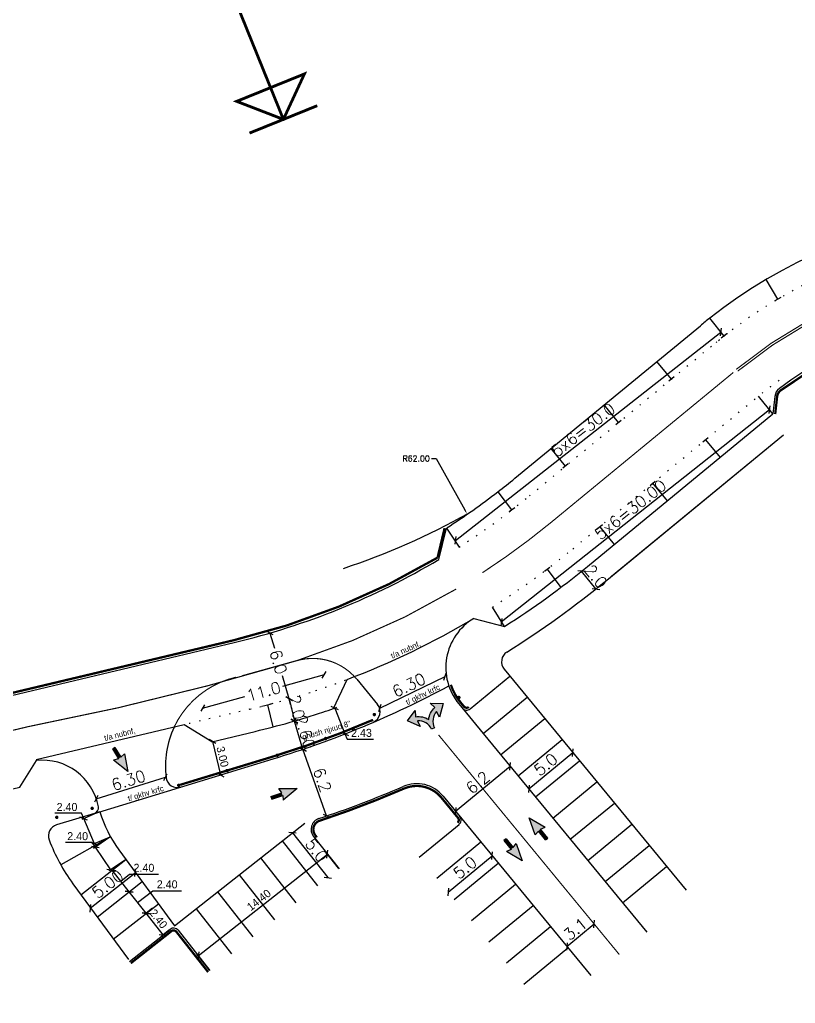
# Model space of a CAD drawing. Extents: x 183304 to 184528, y 666784 to 667526.
# Drawn here: x 184226.5 to 184294.5, y 667116.2 to 667202.4 of the extents above; entities that cross this region are included whole.
import ezdxf
from ezdxf.enums import TextEntityAlignment as Align

# ---------------------------------------------------------------- set-up
doc = ezdxf.new("R2010")
doc.units = 0
for name, pattern in [('1-1', [2, 1, -1]), ('DOT2', [3.175, 0, -3.175]), ('גרעין$0${ Origin Line }', [0])]:
    doc.linetypes.add(name, pattern=pattern)
for name, color, linetype in [('D-15', 20, '1-1'), ('d-amud', 7, 'Continuous'), ('D-D13', 7, 'Continuous'), ('D-Dim', 7, 'Continuous'), ('d-gova', 152, 'Continuous'), ('d-han', 115, 'Continuous'), ('D-Kav-Parking', 9, 'DOT2'), ('D-MAAVAR', 7, 'Continuous'), ('D-Nativ', 7, '1-1'), ('D-Road', 7, 'Continuous'), ('D-TEXT1', 7, 'Continuous'), ('Layer1', 10, 'Continuous')]:
    doc.layers.add(name, color=color, linetype=linetype)
doc.styles.add('mir', font='miryl')
doc.styles.add('MIRYL', font='miryl.shx')
doc.styles.add('oron', font='oron.shx')
doc.styles.add('r', font='romand')
doc.styles.add('ROMAND', font='romand')
doc.dimstyles.new('DDIM', dxfattribs={"dimscale": 1.35, "dimtxt": 0.75, "dimasz": 0.35, "dimexe": 0, "dimexo": 0.5, "dimgap": 0.15, "dimtad": 1, "dimdec": 1, "dimzin": 0, "dimdsep": 46, "dimtxsty": 'ROMAND', "dimblk1": 'OBLIQUE', "dimblk2": 'OBLIQUE', "dimsah": 1, "dimcen": 0.5, "dimse1": 1, "dimse2": 1, "dimadec": 0, "dimazin": 0, "dimtfac": 0.75, "dimtdec": 1, "dimtmove": 2, "dimatfit": 3, "dimldrblk": 'OBLIQUE', "dimfxl": 1, "dimtolj": 1, "dimtzin": 0, "dimarcsym": 0})
doc.dimstyles.new('dim1', dxfattribs={"dimtxt": 0.7, "dimasz": 0.5, "dimexe": 0.18, "dimexo": 0.0625, "dimgap": 0.2, "dimtad": 1, "dimtoh": 1, "dimzin": 0, "dimdsep": 46, "dimtxsty": 'oron', "dimblk": 'OBLIQUE', "dimcen": 0.09, "dimadec": 0, "dimazin": 0, "dimtfac": 1, "dimtofl": 0, "dimtmove": 0, "dimatfit": 3, "dimfxl": 1, "dimtolj": 1, "dimtzin": 0, "dimarcsym": 0})
doc.dimstyles.new('RAD', dxfattribs={"dimtxt": 0.5, "dimasz": 0.4, "dimexe": 0.1, "dimexo": 0, "dimgap": 0.1, "dimtad": 1, "dimtih": 1, "dimtoh": 1, "dimzin": 0, "dimdsep": 46, "dimtxsty": 'r', "dimcen": 0.1, "dimdle": 0.3, "dimadec": 0, "dimazin": 0, "dimtfac": 0.466667, "dimtofl": 0, "dimtmove": 1, "dimatfit": 3, "dimfxl": 1, "dimtolj": 1, "dimtzin": 0, "dimarcsym": 0})

# ---------------------------------------------------------------- blocks, each defined once
blk = doc.blocks.new('DD-13SS')
at = {"layer": 'D-D13'}
for p, q in [((-0.55, -1.5), (0, 0)), ((0, 0), (0.55, -1.5)), ((-0.125, -1.4), (-0.55, -1.5)), ((-0.125, -2.4), (-0.125, -1.4)), ((0.125, -1.4), (0.55, -1.5)), ((0.125, -2.4), (0.125, -1.4)), ((-0.125, -2.4), (0.125, -2.4))]:
    blk.add_line(p, q, dxfattribs=at)
for points in [[(-0.125, -1.4), (-0.55, -1.5), (0, 0)], [(0.125, -1.4), (0, 0), (-0.125, -1.4)], [(0.55, -1.5), (0, 0), (0.125, -1.4)], [(-0.125, -2.4), (0.125, -1.4), (-0.125, -1.4)], [(0.125, -1.4), (-0.125, -2.4), (0.125, -2.4)]]:
    blk.add_solid(points, dxfattribs=at)
blk = doc.blocks.new('DD-13RLL')
at = {"layer": 'D-D13'}
h = blk.add_hatch(color=256, dxfattribs=at)
edge = h.paths.add_edge_path()
edge.add_arc((1.408, -2.1), 1.65, 106.731, 148.59758, ccw=False)
edge.add_line((0.933, -0.52), (0.733, 0))
edge.add_line((0.733, 0), (1.733, -0.525))
edge.add_line((1.733, -0.525), (0.933, -1.45))
edge.add_line((0.933, -1.45), (0.933, -0.9))
edge.add_arc((1.433, -2.1), 1.3, 112.61986, 180)
edge.add_line((0.133, -2.1), (-0.133, -2.1))
edge.add_arc((-1.433, -2.1), 1.3, 0, 67.38014)
edge.add_line((-0.933, -0.9), (-0.933, -1.45))
edge.add_line((-0.933, -1.45), (-1.733, -0.525))
edge.add_line((-1.733, -0.525), (-0.733, 0))
edge.add_line((-0.733, 0), (-0.933, -0.52))
edge.add_arc((-1.408, -2.1), 1.65, 31.40242, 73.269, ccw=False)
at = {"layer": 'D-D13', "color": 7}
blk.add_lwpolyline([(0, -1.24, -0.184737), (0.933, -0.52), (0.733, 0), (1.733, -0.525), (0.933, -1.45), (0.933, -0.9, 0.302776), (0.133, -2.1), (-0.133, -2.1, 0.302776), (-0.933, -0.9), (-0.933, -1.45), (-1.733, -0.525), (-0.733, 0), (-0.933, -0.52, -0.184737)], format="xyb", close=True, dxfattribs=at)
blk = doc.blocks.new('*D352')
at = {"layer": 'D-Dim', "color": 0, "lineweight": -2, "transparency": 16777216}
for p, q in [((184262.6, 667163.948), (184263, 667163.948)), ((184263, 667163.948), (184265.524, 667159.444))]:
    blk.add_line(p, q, dxfattribs=at)
blk.add_arc((184235.409, 667213.181), 62, 288.32575, 299.35893, dxfattribs=at)
at = {"layer": 'D-Dim', "color": 0, "transparency": 16777216}
blk.add_solid([(184265.582, 667159.477), (184265.466, 667159.412), (184265.719, 667159.095)], dxfattribs=at)
at = {"layer": 'DEFPOINTS', "color": 0, "transparency": 16777216}
for p in [(184235.409, 667213.181), (184265.719, 667159.095)]:
    blk.add_point(p, dxfattribs=at)
at = {"layer": 'D-Dim', "color": 0, "transparency": 16777216, "insert": (184261.262, 667163.948), "char_height": 0.5, "attachment_point": 5, "style": 'r'}
blk.add_mtext('\\A1;R62.00', dxfattribs=at)
blk = doc.blocks.new('*D353')
at = {"layer": 'D-Dim', "color": 0, "lineweight": -2, "transparency": 16777216}
for p, q in [((184387.569, 667151.143), (184384.862, 667147.532)), ((184390.621, 667151.143), (184387.569, 667151.143)), ((184201.609, 666903.147), (184201.809, 666903.147)), ((184201.709, 666903.047), (184201.709, 666903.247))]:
    blk.add_line(p, q, dxfattribs=at)
at = {"layer": 'D-Dim', "color": 0, "transparency": 16777216}
blk.add_solid([(184384.809, 667147.572), (184384.916, 667147.492), (184384.623, 667147.212)], dxfattribs=at)
at = {"layer": 'DEFPOINTS', "color": 0, "transparency": 16777216}
for p in [(184384.623, 667147.212), (184201.709, 666903.147)]:
    blk.add_point(p, dxfattribs=at)
at = {"layer": 'D-Dim', "color": 0, "transparency": 16777216, "insert": (184389.145, 667151.493), "char_height": 0.5, "attachment_point": 5, "style": 'r'}
blk.add_mtext('\\A1;R305.00', dxfattribs=at)
blk = doc.blocks.new('_Oblique')
at = {"color": 0, "linetype": 'ByBlock', "lineweight": -2}
blk.add_line((-0.5, -0.5), (0.5, 0.5), dxfattribs=at)
blk = doc.blocks.new('*D366')
at = {"layer": 'D-Dim', "color": 0, "lineweight": -2, "transparency": 16777216}
blk.add_line((184233.24, 667134.135), (184239.308, 667136.031), dxfattribs=at)
at = {"layer": 'DEFPOINTS', "color": 0, "transparency": 16777216}
for p in [(184239.308, 667136.031), (184239.424, 667135.66), (184233.356, 667133.764)]:
    blk.add_point(p, dxfattribs=at)
at = {"layer": 'D-Dim', "color": 0, "lineweight": -2, "transparency": 16777216, "xscale": 0.4725, "yscale": 0.4725, "zscale": 0.4725}
for p, rotation in [((184239.308, 667136.031), 17.35515874145067), ((184233.24, 667134.135), 197.3551587414507)]:
    blk.add_blockref('_Oblique', p, dxfattribs=dict(at, rotation=rotation))
at = {"layer": 'D-Dim', "color": 0, "transparency": 16777216, "insert": (184236.063, 667135.76), "char_height": 1.0125, "attachment_point": 5, "rotation": 17.35516, "style": 'ROMAND'}
blk.add_mtext('\\A1;6.30', dxfattribs=at)
blk = doc.blocks.new('*D367')
at = {"layer": 'D-Dim', "color": 0, "lineweight": -2, "transparency": 16777216}
blk.add_line((184253.422, 667132.639), (184251.338, 667138.478), dxfattribs=at)
at = {"layer": 'DEFPOINTS', "color": 0, "transparency": 16777216}
for p in [(184251.338, 667138.478), (184251.756, 667138.627), (184253.84, 667132.788)]:
    blk.add_point(p, dxfattribs=at)
at = {"layer": 'D-Dim', "color": 0, "lineweight": -2, "transparency": 16777216, "xscale": 0.4725, "yscale": 0.4725, "zscale": 0.4725}
for p, rotation in [((184251.338, 667138.478), 109.6400445144278), ((184253.422, 667132.639), 289.6400445144278)]:
    blk.add_blockref('_Oblique', p, dxfattribs=dict(at, rotation=rotation))
at = {"layer": 'D-Dim', "color": 0, "transparency": 16777216, "insert": (184253.048, 667135.797), "char_height": 1.0125, "attachment_point": 5, "rotation": 289.64004, "style": 'ROMAND'}
blk.add_mtext('\\A1;6.2', dxfattribs=at)
blk = doc.blocks.new('*D368')
at = {"layer": 'D-Dim', "color": 0, "lineweight": -2, "transparency": 16777216}
blk.add_line((184250.43, 667131.162), (184253.526, 667127.236), dxfattribs=at)
at = {"layer": 'DEFPOINTS', "color": 0, "transparency": 16777216}
for p in [(184250.895, 667131.529), (184253.526, 667127.236), (184253.991, 667127.603)]:
    blk.add_point(p, dxfattribs=at)
at = {"layer": 'D-Dim', "color": 0, "lineweight": -2, "transparency": 16777216, "xscale": 0.4725, "yscale": 0.4725, "zscale": 0.4725}
for p, rotation in [((184250.43, 667131.162), 128.2571508506324), ((184253.526, 667127.236), 308.2571508506324)]:
    blk.add_blockref('_Oblique', p, dxfattribs=dict(at, rotation=rotation))
at = {"layer": 'D-Dim', "color": 0, "transparency": 16777216, "insert": (184252.534, 667129.638), "char_height": 1.0125, "attachment_point": 5, "rotation": 308.25715, "style": 'ROMAND'}
blk.add_mtext('\\A1;5.0', dxfattribs=at)
blk = doc.blocks.new('*D423')
at = {"layer": 'D-Dim', "color": 0, "lineweight": -2, "transparency": 16777216}
blk.add_line((184232.71, 667124.556), (184236.653, 667127.666), dxfattribs=at)
at = {"layer": 'DEFPOINTS', "color": 0, "transparency": 16777216}
for p in [(184236.653, 667127.666), (184237.263, 667126.892), (184233.319, 667123.782)]:
    blk.add_point(p, dxfattribs=at)
at = {"layer": 'D-Dim', "color": 0, "lineweight": -2, "transparency": 16777216, "xscale": 0.4725, "yscale": 0.4725, "zscale": 0.4725}
for p, rotation in [((184236.653, 667127.666), 38.25715085358899), ((184232.71, 667124.556), 218.257150853589)]:
    blk.add_blockref('_Oblique', p, dxfattribs=dict(at, rotation=rotation))
at = {"layer": 'D-Dim', "color": 0, "transparency": 16777216, "insert": (184234.243, 667126.667), "char_height": 1.0125, "attachment_point": 5, "rotation": 38.25715, "style": 'ROMAND'}
blk.add_mtext('\\A1;5.00', dxfattribs=at)
blk = doc.blocks.new('*D424')
at = {"layer": 'D-Dim', "color": 0, "lineweight": -2, "transparency": 16777216}
blk.add_line((184264.057, 667125.974), (184267.918, 667129.151), dxfattribs=at)
at = {"layer": 'DEFPOINTS', "color": 0, "transparency": 16777216}
for p in [(184267.918, 667129.151), (184268.447, 667128.508), (184264.586, 667125.332)]:
    blk.add_point(p, dxfattribs=at)
at = {"layer": 'D-Dim', "color": 0, "lineweight": -2, "transparency": 16777216, "xscale": 0.4725, "yscale": 0.4725, "zscale": 0.4725}
for p, rotation in [((184267.918, 667129.151), 39.44800141013146), ((184264.057, 667125.974), 219.4480014101315)]:
    blk.add_blockref('_Oblique', p, dxfattribs=dict(at, rotation=rotation))
at = {"layer": 'D-Dim', "color": 0, "transparency": 16777216, "insert": (184265.538, 667128.11), "char_height": 1.0125, "attachment_point": 5, "rotation": 39.448, "style": 'ROMAND'}
blk.add_mtext('\\A1;5.0', dxfattribs=at)
blk = doc.blocks.new('*D425')
at = {"layer": 'D-Dim', "color": 0, "lineweight": -2, "transparency": 16777216}
blk.add_line((184271.124, 667135.014), (184274.985, 667138.191), dxfattribs=at)
at = {"layer": 'DEFPOINTS', "color": 0, "transparency": 16777216}
for p in [(184274.985, 667138.191), (184275.571, 667137.478), (184271.71, 667134.301)]:
    blk.add_point(p, dxfattribs=at)
at = {"layer": 'D-Dim', "color": 0, "lineweight": -2, "transparency": 16777216, "xscale": 0.4725, "yscale": 0.4725, "zscale": 0.4725}
for p, rotation in [((184274.985, 667138.191), 39.448001409437), ((184271.124, 667135.014), 219.448001409437)]:
    blk.add_blockref('_Oblique', p, dxfattribs=dict(at, rotation=rotation))
at = {"layer": 'D-Dim', "color": 0, "transparency": 16777216, "insert": (184272.604, 667137.149), "char_height": 1.0125, "attachment_point": 5, "rotation": 39.448, "style": 'ROMAND'}
blk.add_mtext('\\A1;5.0', dxfattribs=at)
blk = doc.blocks.new('*D426')
at = {"layer": 'D-Dim', "color": 0, "lineweight": -2, "transparency": 16777216}
blk.add_line((184264.71, 667133.051), (184269.497, 667136.991), dxfattribs=at)
at = {"layer": 'DEFPOINTS', "color": 0, "transparency": 16777216}
for p in [(184269.497, 667136.991), (184269.497, 667136.991), (184264.71, 667133.051)]:
    blk.add_point(p, dxfattribs=at)
at = {"layer": 'D-Dim', "color": 0, "lineweight": -2, "transparency": 16777216, "xscale": 0.4725, "yscale": 0.4725, "zscale": 0.4725}
for p, rotation in [((184269.497, 667136.991), 39.44800141145673), ((184264.71, 667133.051), 219.4480014114567)]:
    blk.add_blockref('_Oblique', p, dxfattribs=dict(at, rotation=rotation))
at = {"layer": 'D-Dim', "color": 0, "transparency": 16777216, "insert": (184266.653, 667135.568), "char_height": 1.0125, "attachment_point": 5, "rotation": 39.448, "style": 'ROMAND'}
blk.add_mtext('\\A1;6.2', dxfattribs=at)
blk = doc.blocks.new('*D427')
at = {"layer": 'D-Dim', "color": 0, "lineweight": -2, "transparency": 16777216}
blk.add_line((184274.455, 667121.207), (184276.849, 667123.176), dxfattribs=at)
at = {"layer": 'DEFPOINTS', "color": 0, "transparency": 16777216}
for p in [(184276.849, 667123.176), (184276.941, 667123.065), (184274.547, 667121.095)]:
    blk.add_point(p, dxfattribs=at)
at = {"layer": 'D-Dim', "color": 0, "lineweight": -2, "transparency": 16777216, "xscale": 0.4725, "yscale": 0.4725, "zscale": 0.4725}
for p, rotation in [((184276.849, 667123.176), 39.44800141064966), ((184274.455, 667121.207), 219.4480014106497)]:
    blk.add_blockref('_Oblique', p, dxfattribs=dict(at, rotation=rotation))
at = {"layer": 'D-Dim', "color": 0, "transparency": 16777216, "insert": (184275.202, 667122.739), "char_height": 1.0125, "attachment_point": 5, "rotation": 39.448, "style": 'ROMAND'}
blk.add_mtext('\\A1;3.1', dxfattribs=at)
blk = doc.blocks.new('*D376')
at = {"layer": 'D-Dim', "color": 0, "lineweight": -2, "transparency": 16777216}
blk.add_line((184277.006, 667152.524), (184275.744, 667154.077), dxfattribs=at)
at = {"layer": 'DEFPOINTS', "color": 0, "transparency": 16777216}
for p in [(184275.744, 667154.077), (184275.928, 667154.227), (184277.191, 667152.674)]:
    blk.add_point(p, dxfattribs=at)
at = {"layer": 'D-Dim', "color": 0, "lineweight": -2, "transparency": 16777216, "xscale": 0.4725, "yscale": 0.4725, "zscale": 0.4725}
for p, rotation in [((184275.744, 667154.077), 129.104705968401), ((184277.006, 667152.524), 309.104705968401)]:
    blk.add_blockref('_Oblique', p, dxfattribs=dict(at, rotation=rotation))
at = {"layer": 'D-Dim', "color": 0, "transparency": 16777216, "insert": (184277.009, 667153.62), "char_height": 1.0125, "attachment_point": 5, "rotation": 309.10471, "style": 'ROMAND'}
blk.add_mtext('\\A1;2.0', dxfattribs=at)
blk = doc.blocks.new('o1')
for p, q in [((0, -2), (0, 0)), ((0.3, -2), (-0.3, -2))]:
    blk.add_line(p, q)
blk = doc.blocks.new('pk1')
for p, q in [((-0.3, 2), (0.3, 2)), ((0, 2), (0, 0))]:
    blk.add_line(p, q)
blk = doc.blocks.new('*D384')
at = {"layer": 'D-Dim', "color": 0, "lineweight": -2, "transparency": 16777216}
blk.add_line((184292.214, 667168.225), (184268.715, 667149.614), dxfattribs=at)
at = {"layer": 'DEFPOINTS', "color": 0, "transparency": 16777216}
for p in [(184292.503, 667167.86), (184268.715, 667149.614), (184269.004, 667149.249)]:
    blk.add_point(p, dxfattribs=at)
at = {"layer": 'D-Dim', "color": 0, "lineweight": -2, "transparency": 16777216, "xscale": 0.4725, "yscale": 0.4725, "zscale": 0.4725}
for p, rotation in [((184292.214, 667168.225), 38.37897180064798), ((184268.715, 667149.614), 218.378971800648)]:
    blk.add_blockref('_Oblique', p, dxfattribs=dict(at, rotation=rotation))
at = {"layer": 'D-Dim', "color": 0, "transparency": 16777216, "insert": (184280.025, 667159.476), "char_height": 1.0125, "attachment_point": 5, "rotation": 38.37897, "style": 'ROMAND'}
blk.add_mtext('\\A1;5x6=30.00', dxfattribs=at)
blk = doc.blocks.new('*D388')
at = {"layer": 'D-Dim', "color": 0, "lineweight": -2, "transparency": 16777216}
blk.add_line((184258.066, 667142.082), (184263.792, 667144.845), dxfattribs=at)
at = {"layer": 'DEFPOINTS', "color": 0, "transparency": 16777216}
for p in [(184263.792, 667144.845), (184263.961, 667144.495), (184258.235, 667141.732)]:
    blk.add_point(p, dxfattribs=at)
at = {"layer": 'D-Dim', "color": 0, "lineweight": -2, "transparency": 16777216, "xscale": 0.4725, "yscale": 0.4725, "zscale": 0.4725}
for p, rotation in [((184263.792, 667144.845), 25.75968932403423), ((184258.066, 667142.082), 205.7596893240343)]:
    blk.add_blockref('_Oblique', p, dxfattribs=dict(at, rotation=rotation))
at = {"layer": 'D-Dim', "color": 0, "transparency": 16777216, "insert": (184260.621, 667144.102), "char_height": 1.0125, "attachment_point": 5, "rotation": 25.75969, "style": 'ROMAND'}
blk.add_mtext('\\A1;6.30', dxfattribs=at)
blk = doc.blocks.new('*D438')
at = {"layer": 'D-Dim', "color": 0, "lineweight": -2, "transparency": 16777216}
blk.add_line((184264.692, 667156.781), (184287.95, 667175.023), dxfattribs=at)
at = {"layer": 'DEFPOINTS', "color": 0, "transparency": 16777216}
for p in [(184287.537, 667175.549), (184287.95, 667175.023), (184264.28, 667157.307)]:
    blk.add_point(p, dxfattribs=at)
at = {"layer": 'D-Dim', "color": 0, "lineweight": -2, "transparency": 16777216, "xscale": 0.4725, "yscale": 0.4725, "zscale": 0.4725}
for p, rotation in [((184287.95, 667175.023), 38.10937797778537), ((184264.692, 667156.781), 218.1093779777854)]:
    blk.add_blockref('_Oblique', p, dxfattribs=dict(at, rotation=rotation))
at = {"layer": 'D-Dim', "color": 0, "transparency": 16777216, "insert": (184275.884, 667166.46), "char_height": 1.0125, "attachment_point": 5, "rotation": 38.10938, "style": 'ROMAND'}
blk.add_mtext('\\A1;5x6=30.0', dxfattribs=at)
blk = doc.blocks.new('*D459')
at = {"layer": 'D-Dim', "color": 0, "lineweight": -2, "transparency": 16777216}
for p, q in [((184253.208, 667144.989), (184249.541, 667143.992)), ((184242.557, 667142.094), (184246.265, 667143.102))]:
    blk.add_line(p, q, dxfattribs=at)
at = {"layer": 'DEFPOINTS', "color": 0, "transparency": 16777216}
for p in [(184253.208, 667144.989), (184254.01, 667142.04), (184243.358, 667139.145)]:
    blk.add_point(p, dxfattribs=at)
at = {"layer": 'D-Dim', "color": 0, "lineweight": -2, "transparency": 16777216, "xscale": 0.4725, "yscale": 0.4725, "zscale": 0.4725}
for p, rotation in [((184253.208, 667144.989), 15.20404355678989), ((184242.557, 667142.094), 195.2040435567899)]:
    blk.add_blockref('_Oblique', p, dxfattribs=dict(at, rotation=rotation))
at = {"layer": 'D-Dim', "color": 0, "transparency": 16777216, "insert": (184247.903, 667143.547), "char_height": 1.0125, "attachment_point": 5, "rotation": 15.20404, "style": 'ROMAND'}
blk.add_mtext('\\A1;11.0', dxfattribs=at)
blk = doc.blocks.new('*D417')
at = {"layer": 'D-Dim', "color": 0, "lineweight": -2, "transparency": 16777216}
blk.add_line((184250.142, 667142.891), (184250.605, 667140.945), dxfattribs=at)
at = {"layer": 'DEFPOINTS', "color": 0, "transparency": 16777216}
for p in [(184249.677, 667142.781), (184250.14, 667140.835), (184250.605, 667140.945)]:
    blk.add_point(p, dxfattribs=at)
at = {"layer": 'D-Dim', "color": 0, "lineweight": -2, "transparency": 16777216, "xscale": 0.4725, "yscale": 0.4725, "zscale": 0.4725}
for p, rotation in [((184250.142, 667142.891), 103.3744404645933), ((184250.605, 667140.945), 283.3744404645932)]:
    blk.add_blockref('_Oblique', p, dxfattribs=dict(at, rotation=rotation))
at = {"layer": 'D-Dim', "color": 0, "transparency": 16777216, "insert": (184250.801, 667142.168), "char_height": 1.0125, "attachment_point": 5, "rotation": 283.37444, "style": 'ROMAND'}
blk.add_mtext('\\A1;2.0', dxfattribs=at)
blk = doc.blocks.new('*D460')
at = {"layer": 'D-Dim', "color": 0, "lineweight": -2, "transparency": 16777216}
blk.add_line((184251.324, 667138.474), (184250.602, 667140.957), dxfattribs=at)
at = {"layer": 'DEFPOINTS', "color": 0, "transparency": 16777216}
for p in [(184250.602, 667140.957), (184250.616, 667140.961), (184251.338, 667138.478)]:
    blk.add_point(p, dxfattribs=at)
at = {"layer": 'D-Dim', "color": 0, "lineweight": -2, "transparency": 16777216, "xscale": 0.4725, "yscale": 0.4725, "zscale": 0.4725}
for p, rotation in [((184250.602, 667140.957), 106.2116906056095), ((184251.324, 667138.474), 286.2116906056095)]:
    blk.add_blockref('_Oblique', p, dxfattribs=dict(at, rotation=rotation))
at = {"layer": 'D-Dim', "color": 0, "transparency": 16777216, "insert": (184251.546, 667139.981), "char_height": 1.0125, "attachment_point": 5, "rotation": 286.21169, "style": 'ROMAND'}
blk.add_mtext('\\A1;2.60', dxfattribs=at)
blk = doc.blocks.new('*D461')
at = {"layer": 'D-Dim', "color": 0, "lineweight": -2, "transparency": 16777216}
for p, q in [((184248.456, 667148.664), (184248.844, 667147.337)), ((184250.137, 667142.905), (184249.551, 667144.912))]:
    blk.add_line(p, q, dxfattribs=at)
at = {"layer": 'DEFPOINTS', "color": 0, "transparency": 16777216}
for p in [(184248.445, 667148.661), (184248.456, 667148.664), (184250.126, 667142.901)]:
    blk.add_point(p, dxfattribs=at)
at = {"layer": 'D-Dim', "color": 0, "lineweight": -2, "transparency": 16777216, "xscale": 0.4725, "yscale": 0.4725, "zscale": 0.4725}
for p, rotation in [((184248.456, 667148.664), 106.269455175529), ((184250.137, 667142.905), 286.2694551755291)]:
    blk.add_blockref('_Oblique', p, dxfattribs=dict(at, rotation=rotation))
at = {"layer": 'D-Dim', "color": 0, "transparency": 16777216, "insert": (184249.197, 667146.124), "char_height": 1.0125, "attachment_point": 5, "rotation": 286.26946, "style": 'ROMAND'}
blk.add_mtext('\\A1;6.0', dxfattribs=at)
blk = doc.blocks.new('*D462')
at = {"layer": 'D-Dim', "color": 0, "lineweight": -2, "transparency": 16777216}
for p, q in [((184238.173, 667124.554), (184237.473, 667124.001)), ((184239.1, 667122.228), (184237.614, 667124.113)), ((184239.659, 667122.669), (184238.959, 667122.117))]:
    blk.add_line(p, q, dxfattribs=at)
at = {"layer": 'DEFPOINTS', "color": 0, "transparency": 16777216}
for p in [(184238.222, 667124.592), (184237.614, 667124.113), (184239.708, 667122.708)]:
    blk.add_point(p, dxfattribs=at)
at = {"layer": 'D-Dim', "color": 0, "lineweight": -2, "transparency": 16777216, "xscale": 0.5, "yscale": 0.5, "zscale": 0.5}
for p, rotation in [((184237.614, 667124.113), 128.2571508516903), ((184239.1, 667122.228), 308.2571508516903)]:
    blk.add_blockref('_Oblique', p, dxfattribs=dict(at, rotation=rotation))
at = {"layer": 'D-Dim', "color": 0, "transparency": 16777216, "insert": (184238.694, 667123.631), "char_height": 0.7, "attachment_point": 5, "rotation": 308.25715, "style": 'oron'}
blk.add_mtext('\\A1;2.40', dxfattribs=at)
blk = doc.blocks.new('*D463')
at = {"layer": 'D-Dim', "color": 0, "lineweight": -2, "transparency": 16777216}
for p, q in [((184237.614, 667124.113), (184236.128, 667125.997)), ((184236.177, 667126.036), (184236.269, 667126.109)), ((184236.871, 667125.055), (184238.19, 667126.095)), ((184238.19, 667126.095), (184240.724, 667126.095)), ((184238.173, 667124.554), (184237.473, 667124.001))]:
    blk.add_line(p, q, dxfattribs=at)
at = {"layer": 'DEFPOINTS', "color": 0, "transparency": 16777216}
for p in [(184236.128, 667125.997), (184236.128, 667125.997), (184238.222, 667124.592)]:
    blk.add_point(p, dxfattribs=at)
at = {"layer": 'D-Dim', "color": 0, "lineweight": -2, "transparency": 16777216, "xscale": 0.5, "yscale": 0.5, "zscale": 0.5}
for p, rotation in [((184236.128, 667125.997), 128.2571508509346), ((184237.614, 667124.113), 308.2571508509346)]:
    blk.add_blockref('_Oblique', p, dxfattribs=dict(at, rotation=rotation))
at = {"layer": 'D-Dim', "color": 0, "transparency": 16777216, "insert": (184239.457, 667126.645), "char_height": 0.7, "attachment_point": 5, "style": 'oron'}
blk.add_mtext('\\A1;2.40', dxfattribs=at)
blk = doc.blocks.new('*D464')
at = {"layer": 'D-Dim', "color": 0, "lineweight": -2, "transparency": 16777216}
for p, q in [((184236.128, 667125.997), (184234.642, 667127.882)), ((184234.691, 667127.921), (184234.783, 667127.993)), ((184235.385, 667126.94), (184236.155, 667127.546)), ((184236.155, 667127.546), (184238.688, 667127.546)), ((184236.177, 667126.036), (184236.269, 667126.109))]:
    blk.add_line(p, q, dxfattribs=at)
at = {"layer": 'DEFPOINTS', "color": 0, "transparency": 16777216}
for p in [(184234.642, 667127.882), (184234.642, 667127.882), (184236.128, 667125.997)]:
    blk.add_point(p, dxfattribs=at)
at = {"layer": 'D-Dim', "color": 0, "lineweight": -2, "transparency": 16777216, "xscale": 0.5, "yscale": 0.5, "zscale": 0.5}
for p, rotation in [((184234.642, 667127.882), 128.2571508509346), ((184236.128, 667125.997), 308.2571508509346)]:
    blk.add_blockref('_Oblique', p, dxfattribs=dict(at, rotation=rotation))
at = {"layer": 'D-Dim', "color": 0, "transparency": 16777216, "insert": (184237.421, 667128.096), "char_height": 0.7, "attachment_point": 5, "style": 'oron'}
blk.add_mtext('\\A1;2.40', dxfattribs=at)
blk = doc.blocks.new('*D465')
at = {"layer": 'D-Dim', "color": 0, "lineweight": -2, "transparency": 16777216}
for p, q in [((184234.446, 667130.774), (184233.015, 667129.8)), ((184232.883, 667130.315), (184230.549, 667130.315)), ((184233.164, 667129.901), (184232.883, 667130.315)), ((184234.51, 667127.922), (184233.164, 667129.901)), ((184235.792, 667128.795), (184234.361, 667127.821))]:
    blk.add_line(p, q, dxfattribs=at)
at = {"layer": 'DEFPOINTS', "color": 0, "transparency": 16777216}
for p in [(184234.498, 667130.809), (184233.164, 667129.901), (184235.844, 667128.83)]:
    blk.add_point(p, dxfattribs=at)
at = {"layer": 'D-Dim', "color": 0, "lineweight": -2, "transparency": 16777216, "xscale": 0.5, "yscale": 0.5, "zscale": 0.5}
for p, rotation in [((184233.164, 667129.901), 124.2277439193225), ((184234.51, 667127.922), 304.2277439193225)]:
    blk.add_blockref('_Oblique', p, dxfattribs=dict(at, rotation=rotation))
at = {"layer": 'D-Dim', "color": 0, "transparency": 16777216, "insert": (184231.616, 667130.865), "char_height": 0.7, "attachment_point": 5, "style": 'oron'}
blk.add_mtext('\\A1;2.40', dxfattribs=at)
blk = doc.blocks.new('*D466')
at = {"layer": 'D-Dim', "color": 0, "lineweight": -2, "transparency": 16777216}
for p, q in [((184231.949, 667132.87), (184229.615, 667132.87)), ((184232.145, 667132.41), (184231.949, 667132.87)), ((184233.501, 667132.988), (184231.979, 667132.339)), ((184233.084, 667130.206), (184232.145, 667132.41)), ((184234.44, 667130.784), (184232.919, 667130.136))]:
    blk.add_line(p, q, dxfattribs=at)
at = {"layer": 'DEFPOINTS', "color": 0, "transparency": 16777216}
for p in [(184232.145, 667132.41), (184233.558, 667133.012), (184234.498, 667130.809)]:
    blk.add_point(p, dxfattribs=at)
at = {"layer": 'D-Dim', "color": 0, "lineweight": -2, "transparency": 16777216, "xscale": 0.5, "yscale": 0.5, "zscale": 0.5}
for p, rotation in [((184232.145, 667132.41), 113.0930173684134), ((184233.084, 667130.206), 293.0930173684134)]:
    blk.add_blockref('_Oblique', p, dxfattribs=dict(at, rotation=rotation))
at = {"layer": 'D-Dim', "color": 0, "transparency": 16777216, "insert": (184230.682, 667133.42), "char_height": 0.7, "attachment_point": 5, "style": 'oron'}
blk.add_mtext('\\A1;2.40', dxfattribs=at)
blk = doc.blocks.new('*D467')
at = {"layer": 'D-Dim', "color": 0, "lineweight": -2, "transparency": 16777216}
for p, q in [((184242.177, 667120.385), (184253.484, 667129.302)), ((184254.466, 667128.057), (184253.373, 667129.443)), ((184243.158, 667119.14), (184242.065, 667120.527))]:
    blk.add_line(p, q, dxfattribs=at)
at = {"layer": 'DEFPOINTS', "color": 0, "transparency": 16777216}
for p in [(184253.484, 667129.302), (184254.504, 667128.008), (184243.197, 667119.091)]:
    blk.add_point(p, dxfattribs=at)
at = {"layer": 'D-Dim', "color": 0, "lineweight": -2, "transparency": 16777216, "xscale": 0.5, "yscale": 0.5, "zscale": 0.5}
for p, rotation in [((184253.484, 667129.302), 38.25715085373441), ((184242.177, 667120.385), 218.2571508537344)]:
    blk.add_blockref('_Oblique', p, dxfattribs=dict(at, rotation=rotation))
at = {"layer": 'D-Dim', "color": 0, "transparency": 16777216, "insert": (184247.49, 667125.275), "char_height": 0.7, "attachment_point": 5, "rotation": 38.25715, "style": 'oron'}
blk.add_mtext('\\A1;14.40', dxfattribs=at)
blk = doc.blocks.new('*D468')
at = {"layer": 'D-Dim', "color": 0, "lineweight": -2, "transparency": 16777216}
for p, q in [((184243.419, 667139.159), (184243.599, 667139.202)), ((184243.424, 667139.16), (184244.118, 667136.242)), ((184244.113, 667136.241), (184244.293, 667136.283))]:
    blk.add_line(p, q, dxfattribs=at)
at = {"layer": 'DEFPOINTS', "color": 0, "transparency": 16777216}
for p in [(184243.358, 667139.145), (184244.052, 667136.226), (184244.118, 667136.242)]:
    blk.add_point(p, dxfattribs=at)
at = {"layer": 'D-Dim', "color": 0, "lineweight": -2, "transparency": 16777216, "xscale": 0.5, "yscale": 0.5, "zscale": 0.5}
for p, rotation in [((184243.424, 667139.16), 103.3744404621938), ((184244.118, 667136.242), 283.3744404621938)]:
    blk.add_blockref('_Oblique', p, dxfattribs=dict(at, rotation=rotation))
at = {"layer": 'D-Dim', "color": 0, "transparency": 16777216, "insert": (184244.306, 667137.828), "char_height": 0.7, "attachment_point": 5, "rotation": 283.37444, "style": 'oron'}
blk.add_mtext('\\A1;3.00', dxfattribs=at)
blk = doc.blocks.new('*D469')
at = {"layer": 'D-Dim', "color": 0, "lineweight": -2, "transparency": 16777216}
for p, q in [((184254.068, 667142.062), (184254.307, 667142.155)), ((184254.139, 667142.09), (184255.023, 667139.828)), ((184254.952, 667139.8), (184255.191, 667139.893)), ((184255.023, 667139.828), (184255.205, 667139.362)), ((184255.205, 667139.362), (184257.538, 667139.362))]:
    blk.add_line(p, q, dxfattribs=at)
at = {"layer": 'DEFPOINTS', "color": 0, "transparency": 16777216}
for p in [(184254.01, 667142.04), (184254.894, 667139.777), (184255.023, 667139.828)]:
    blk.add_point(p, dxfattribs=at)
at = {"layer": 'D-Dim', "color": 0, "lineweight": -2, "transparency": 16777216, "xscale": 0.5, "yscale": 0.5, "zscale": 0.5}
for p, rotation in [((184254.139, 667142.09), 111.3436274771152), ((184255.023, 667139.828), 291.3436274771153)]:
    blk.add_blockref('_Oblique', p, dxfattribs=dict(at, rotation=rotation))
at = {"layer": 'D-Dim', "color": 0, "transparency": 16777216, "insert": (184256.472, 667139.912), "char_height": 0.7, "attachment_point": 5, "style": 'oron'}
blk.add_mtext('\\A1;2.43', dxfattribs=at)

msp = doc.modelspace()

# ---------------------------------------------------------------- linework, layer by layer
at = {"layer": 'D-15', "const_width": 0.2, "flags": 128}
for points in [[(184330.472, 667174.057, 0.270547), (184293.189, 667169.92, 0.208309), (184292.871, 667169.366), (184292.702, 667167.838)], [(184201.751, 667138.061, 0.077457), (184204.146, 667138.25), (184206.651, 667138.846), (184245.273, 667148.029, 0.075938), (184263.13, 667155.265)], [(184264.299, 667144.131, 0.092468), (184265.149, 667142.589), (184265.447, 667142.227, 0.414219), (184265.87, 667142.186)], [(184240.605, 667135.37), (184248.686, 667137.833, 0.027662), (184257.489, 667141.059)], [(184252.803, 667132.219, 0.022093), (184260.195, 667135.038, -0.334158), (184263.467, 667134.246), (184264.925, 667132.474, -0.414214), (184264.884, 667132.052)], [(184252.803, 667132.219, 0.519791), (184252.428, 667130.964), (184252.555, 667130.759)], [(184236.27, 667119.742), (184239.832, 667122.551, -0.414214), (184240.254, 667122.501), (184243.04, 667118.967)]]:
    msp.add_lwpolyline(points, format="xyb", dxfattribs=at)
msp.add_lwpolyline([(184263.13, 667155.265), (184263.748, 667157.847)], dxfattribs=at)
at = {"layer": 'd-amud', "const_width": 0.15, "flags": 128}
for points in [[(184264.985, 667142.943, 1), (184265.02, 667143.089, 1)], [(184257.581, 667141.45, 1), (184257.616, 667141.596, 1)], [(184253.321, 667139.352, 1), (184253.355, 667139.498, 1)], [(184249.077, 667137.885, 1), (184249.112, 667138.031, 1)], [(184244.687, 667136.543, 1), (184244.722, 667136.689, 1)], [(184240.454, 667135.253, 1), (184240.488, 667135.399, 1)], [(184232.87, 667133.234, 1), (184232.905, 667133.38, 1)], [(184229.771, 667132.446, 1), (184229.805, 667132.592, 1)]]:
    msp.add_lwpolyline(points, format="xyb", close=True, dxfattribs=at)
at = {"layer": 'D-Dim'}
msp.add_line((184277.958, 667153.305), (184293.424, 667166.028), dxfattribs=at)
at = {"layer": 'd-gova', "const_width": 0.25, "flags": 128}
for points in [[(184242.204, 667212.008), (184249.634, 667193.655)], [(184246.668, 667192.454), (184252.6, 667194.856)]]:
    msp.add_lwpolyline(points, dxfattribs=at)
at = {"layer": 'd-gova', "flags": 128}
msp.add_lwpolyline([(184245.542, 667195.235, 0.25, 0.25, 0), (184249.634, 667193.655, 0.25, 0.25, 0), (184251.475, 667197.637, 0.25, 0.25, 0), (184245.542, 667195.235, 0, 0, 0)], format="xyseb", dxfattribs=at)
at = {"layer": 'd-han'}
for p, q in [((184292.503, 667167.86), (184291.233, 667169.405)), ((184263.929, 667157.834), (184265.019, 667156.196)), ((184269.004, 667149.249), (184267.935, 667150.94)), ((184267.135, 667139.861), (184270.996, 667143.038)), ((184248.242, 667142.38), (184248.705, 667140.434)), ((184264.995, 667142.462), (184267.135, 667139.861)), ((184268.66, 667138.008), (184272.521, 667141.184)), ((184267.135, 667139.861), (184281.447, 667122.467)), ((184270.185, 667136.154), (184274.046, 667139.331)), ((184271.71, 667134.301), (184275.571, 667137.478)), ((184273.235, 667132.448), (184277.096, 667135.625)), ((184263.622, 667134.374), (184276.545, 667118.667)), ((184274.76, 667130.594), (184278.621, 667133.771)), ((184240.102, 667123.019), (184251.5, 667132.006)), ((184276.285, 667128.741), (184280.146, 667131.918)), ((184234.498, 667130.809), (184230.134, 667128.367)), ((184249.524, 667130.448), (184252.62, 667126.522)), ((184263.062, 667127.185), (184266.923, 667130.362)), ((184277.81, 667126.888), (184281.671, 667130.065)), ((184247.639, 667128.962), (184250.735, 667125.035)), ((184231.906, 667125.724), (184235.844, 667128.83)), ((184264.586, 667125.332), (184268.447, 667128.508)), ((184279.335, 667125.035), (184283.196, 667128.211)), ((184245.755, 667127.476), (184248.851, 667123.549)), ((184233.319, 667123.782), (184237.263, 667126.892)), ((184266.111, 667123.478), (184269.972, 667126.655)), ((184243.87, 667125.99), (184246.966, 667122.063)), ((184234.733, 667121.841), (184238.682, 667124.955)), ((184267.636, 667121.625), (184271.497, 667124.802)), ((184241.986, 667124.503), (184245.082, 667120.577)), ((184269.161, 667119.772), (184273.022, 667122.949)), ((184270.686, 667117.918), (184274.547, 667121.095))]:
    msp.add_line(p, q, dxfattribs=at)
at = {"layer": 'd-han', "flags": 128}
for points in [[(184247.758, 667142.255, 0.003572), (184248.726, 667142.509)], [(184233.558, 667133.012, 0.08426), (184235.236, 667129.66), (184240.101, 667123.017)]]:
    msp.add_lwpolyline(points, format="xyb", dxfattribs=at)
at = {"layer": 'D-Kav-Parking', "ltscale": 0.25}
for p, q in [((184246.707, 667141.997), (184243.212, 667141.166)), ((184243.212, 667141.166), (184240.95, 667140.628))]:
    msp.add_line(p, q, dxfattribs=at)
at = {"layer": 'D-Kav-Parking', "ltscale": 0.25, "flags": 128}
for points in [[(184271.174, 667160.673), (184287.421, 667174.039, -0.011491), (184289.012, 667175.287, -0.011491)], [(184274.986, 667156.04), (184291.233, 667169.405, -0.016105), (184293.172, 667170.898, -0.016105)]]:
    msp.add_lwpolyline(points, format="xyb", dxfattribs=at)
at = {"layer": 'D-Kav-Parking', "ltscale": 0.25}
for centre, radius, start, end in [((184315.374, 667140.059), 44, 54.65337, 129.4425), ((184230.515, 667210.098), 64, 302.62411, 309.44196), ((184230.515, 667210.098), 70, 302.31493, 309.44196), ((184230.515, 667210.099), 70.001, 288.26785, 290.6565), ((184230.515, 667210.099), 70.001, 283.37457, 288.26785)]:
    msp.add_arc(centre, radius, start, end, dxfattribs=at)
at = {"layer": 'D-Nativ', "linetype": 'Continuous', "const_width": 0.1, "flags": 128}
for points in [[(184339.122, 667173.542, 0.338428), (184289.295, 667171.76, 0.338428)], [(184339.007, 667173.379, 0.338428), (184289.422, 667171.606)]]:
    msp.add_lwpolyline(points, format="xyb", dxfattribs=at)
at = {"layer": 'D-Nativ', "const_width": 0.1, "flags": 128}
for points in [[(184289.031, 667171.482), (184273.08, 667158.357)], [(184227.294, 667140.465), (184207.666, 667135.798)]]:
    msp.add_lwpolyline(points, dxfattribs=at)
for points in [[(184267.061, 667153.943, 0.02787), (184273.08, 667158.357)], [(184246.013, 667144.915, 0.075938), (184264.766, 667152.515)], [(184227.294, 667140.465, 0.025376), (184250.69, 667146.208)]]:
    msp.add_lwpolyline(points, format="xyb", dxfattribs=at)
at = {"layer": 'D-Nativ', "ltscale": 0.5, "const_width": 0.1, "flags": 128}
for points in [[(184256.057, 667144.617, 0.306097), (184250.69, 667146.208)], [(184245.503, 667144.796, 0.229888), (184240.059, 667140.416)]]:
    msp.add_lwpolyline(points, format="xyb", dxfattribs=at)
at = {"layer": 'D-Nativ', "const_width": 0.1}
msp.add_lwpolyline([(184263.217, 667139.744), (184279.053, 667120.498)], dxfattribs=at)
at = {"layer": 'D-Road'}
for p, q in [((184269.904, 667162.218), (184286.15, 667175.583)), ((184292.672, 667169.388), (184292.503, 667167.86)), ((184276.257, 667154.495), (184292.503, 667167.86)), ((184263.233, 667155.093), (184263.929, 667157.834)), ((184266.3, 667149.936), (184269.004, 667149.249)), ((184207.155, 667138.76), (184245.319, 667147.834)), ((184268.963, 667145.509), (184284.911, 667126.127)), ((184254.01, 667142.04), (184255.208, 667144.598)), ((184265.997, 667142.032), (184269.472, 667144.891)), ((184264.995, 667142.462), (184265.293, 667142.1)), ((184240.95, 667140.628), (184227.988, 667137.546)), ((184243.358, 667139.145), (184240.95, 667140.628)), ((184226.546, 667135.147), (184227.998, 667137.504)), ((184233.082, 667132.867), (184248.744, 667137.642)), ((184240.664, 667135.178), (184240.639, 667135.171)), ((184263.622, 667134.374), (184265.08, 667132.601)), ((184233.082, 667132.867), (184229.764, 667131.855)), ((184261.537, 667129.038), (184265.012, 667131.897)), ((184252.271, 667130.84), (184254.504, 667128.008)), ((184231.202, 667126.706), (184236.067, 667120.063)), ((184236.146, 667119.899), (184239.708, 667122.708)), ((184240.411, 667122.625), (184243.197, 667119.091))]:
    msp.add_line(p, q, dxfattribs=at)
at = {"layer": 'D-Road', "flags": 128}
for points in [[(184278.367, 667153.642), (184293.424, 667166.028)], [(184210.493, 667131.331), (184226.546, 667135.147)]]:
    msp.add_lwpolyline(points, dxfattribs=at)
for points in [[(184263.941, 667157.88, 0.022055), (184268.411, 667161.028, 0.022055)], [(184243.358, 667139.145), (184247.17, 667140.051, 0.021354), (184253.084, 667141.727, 0.003394), (184254.01, 667142.04)]]:
    msp.add_lwpolyline(points, format="xyb", dxfattribs=at)
at = {"layer": 'D-Road'}
for centre, radius, start, end in [((184315.374, 667140.059), 46, 68.45259, 128.10938), ((184315.374, 667140.059), 37.4, 66.67539, 126.61022), ((184315.374, 667140.059), 46, 128.10938, 129.4425), ((184293.666, 667169.278), 1, 126.61022, 173.67807), ((184230.515, 667210.098), 62, 307.67789, 309.4425), ((184230.515, 667210.098), 64, 283.37444, 300.7447), ((184230.515, 667210.098), 72, 302.31493, 309.4425), ((184223.957, 667218.947), 85, 302.16138, 309.4425), ((184230.515, 667210.099), 70.001, 290.6565, 300.74465), ((184269.736, 667146.144), 1, 122.16138, 219.448), ((184223.957, 667218.947), 85, 286.95418, 298.19714), ((184268.856, 667145.639), 5, 199.0545, 219.448), ((184265.679, 667142.418), 0.5, 219.44684, 309.448), ((184223.957, 667218.947), 91.2, 288.3972, 293.35775), ((184261.305, 667132.467), 3, 39.448, 113.35775), ((184253.056, 667131.46), 1, 108.3972, 218.25715), ((184264.694, 667132.283), 0.5, 309.448, 39.448), ((184230.055, 667130.899), 1, 106.95418, 200.72637), ((184244.271, 667136.278), 16.2, 200.72637, 216.21956), ((184240.018, 667122.315), 0.5, 38.25715, 128.25715)]:
    msp.add_arc(centre, radius, start, end, dxfattribs=at)
at = {"layer": 'Layer1', "linetype": 'גרעין$0${ Origin Line }', "ltscale": 100}
msp.add_line((184256.057, 667144.617), (184257.88, 667142.401), dxfattribs=at)
for centre, radius, start, end in [((184268.856, 667145.639), 5, 120.7447, 219.448), ((184257.108, 667141.765), 1, 293.244, 39.448), ((184247.293, 667136.999), 8, 154.71328, 187.15275), ((184228.511, 667132.531), 5, 10.42758, 95.89197), ((184240.347, 667136.127), 1, 187.15275, 286.95418), ((184232.936, 667133.345), 0.5, 286.95418, 10.42758)]:
    msp.add_arc(centre, radius, start, end, dxfattribs=at)

# ---------------------------------------------------------------- block references
at = {"layer": 'D-Dim'}
for p, rotation in [((184287.874, 667164.052), 39.44250212925166), ((184283.241, 667160.24), 39.44250212925166), ((184278.607, 667156.429), 39.44250212925166), ((184273.935, 667152.664), 37.08957938881198)]:
    msp.add_blockref('pk1', p, dxfattribs=dict(at, rotation=rotation))
at = {"layer": 'd-han'}
for p, rotation in [((184291.922, 667179.632), 30.65222663011737), ((184286.985, 667176.253), 38.10937797670946), ((184282.347, 667172.454), 39.4425013723997), ((184277.713, 667168.642), 39.4425013723997), ((184273.08, 667164.83), 39.4425013723997), ((184268.428, 667161.041), 37.69799746774228)]:
    msp.add_blockref('o1', p, dxfattribs=dict(at, rotation=rotation))
at = {"layer": 'D-MAAVAR', "rotation": 25.67598360249475}
msp.add_blockref('DD-13RLL', (184261.825, 667142.199), dxfattribs=at)
at = {"layer": 'D-Nativ'}
for p, rotation in [((184236.015, 667136.523), 211.1094111316046), ((184250.843, 667135.041), 290.0004064715608), ((184271.17, 667132.481), 39.32817094031514), ((184270.558, 667128.71), 219.3281709403151)]:
    msp.add_blockref('DD-13SS', p, dxfattribs=dict(at, rotation=rotation))

# ---------------------------------------------------------------- texts
at = {"layer": 'D-Dim', "style": 'mir'}
for s, rotation, p in [('t/a nubnf,', 24.1894, (184261.774, 667147.413)), ('t/ gkhv krfc', 25.90273, (184263.474, 667143.614)), ('t/a nubnf,', 14.50771, (184236.749, 667139.755)), ('t/ gkhv krfc', 16.76482, (184239.24, 667134.704))]:
    msp.add_text(s, height=0.5, rotation=rotation, dxfattribs=at).set_placement(p, align=Align.BOTTOM_RIGHT)
at = {"layer": 'D-TEXT1', "style": 'MIRYL'}
msp.add_text('gnush njxuo 8"', height=0.5, rotation=16.51569, dxfattribs=at).set_placement((184251.363, 667139.278, 22.768))

# ---------------------------------------------------------------- dimensions: what is measured, and where the dimension line sits
at = {"layer": 'D-Dim'}
for center, mpoint, picture, middle in [((184235.409, 667213.181), (184265.719, 667159.095), '*D352', (184263, 667163.948)), ((184201.709, 666903.147), (184384.623, 667147.212), '*D353', (184387.569, 667151.143))]:
    dim = msp.add_radius_dim(center=center, mpoint=mpoint, dimstyle='RAD', dxfattribs=at)
    dim.commit()
    dim.dimension.update_dxf_attribs({"geometry": picture, "text_midpoint": middle, "dimtype": 164})
for p1, p2, distance, text, dimstyle, picture, middle in [((184264.28, 667157.307), (184287.537, 667175.549), -0.669, '5x6=30.0', 'DDIM', '*D438', (184275.884, 667166.46)), ((184292.503, 667167.86), (184269.004, 667149.249), -0.466, '5x6=30.00', 'DDIM', '*D384', (184280.025, 667159.476)), ((184258.235, 667141.732), (184263.961, 667144.495), 0.389, '6.30', 'DDIM', '*D388', (184260.621, 667144.102)), ((184233.356, 667133.764), (184239.424, 667135.66), 0.389, '6.30', 'DDIM', '*D366', (184236.063, 667135.76)), ((184235.844, 667128.83), (184234.498, 667130.809), 1.613, '2.40', 'dim1', '*D465', (184231.616, 667130.865)), ((184233.319, 667123.782), (184237.263, 667126.892), 0.985, '5.00', 'DDIM', '*D423', (184234.243, 667126.667))]:
    dim = msp.add_aligned_dim(p1=p1, p2=p2, distance=distance, text=text, dimstyle=dimstyle, dxfattribs=at)
    dim.commit()
    dim.dimension.update_dxf_attribs({"geometry": picture, "text_midpoint": middle})
for base, p1, p2, angle, dimstyle, picture, middle in [((184275.744, 667154.077), (184277.191, 667152.674), (184275.928, 667154.227), 129.10471, 'DDIM', '*D376', (184277.009, 667153.62)), ((184248.456, 667148.664), (184250.126, 667142.901), (184248.445, 667148.661), 106.26946, 'DDIM', '*D461', (184249.197, 667146.124)), ((184253.208, 667144.989), (184243.358, 667139.145), (184254.01, 667142.04), 15.20404, 'DDIM', '*D459', (184247.903, 667143.547)), ((184237.614, 667124.113), (184239.708, 667122.708), (184238.222, 667124.592), 128.25715, 'dim1', '*D462', (184238.262, 667123.291))]:
    dim = msp.add_linear_dim(base=base, p1=p1, p2=p2, angle=angle, dimstyle=dimstyle, dxfattribs=at)
    dim.commit()
    dim.dimension.update_dxf_attribs({"geometry": picture, "text_midpoint": middle, "dimtype": 161})
for base, p1, p2, angle, text, picture, middle in [((184250.605, 667140.945), (184249.677, 667142.781), (184250.14, 667140.835), 283.37444, '2.0', '*D417', (184250.801, 667142.168)), ((184250.602, 667140.957), (184251.338, 667138.478), (184250.616, 667140.961), 106.21169, '2.60', '*D460', (184251.546, 667139.981))]:
    dim = msp.add_linear_dim(base=base, p1=p1, p2=p2, angle=angle, text=text, dimstyle='DDIM', dxfattribs=at)
    dim.commit()
    dim.dimension.update_dxf_attribs({"geometry": picture, "text_midpoint": middle, "dimtype": 161})
for p1, p2, distance, dimstyle, picture, middle in [((184254.01, 667142.04), (184254.894, 667139.777), 0.139, 'dim1', '*D469', (184256.472, 667139.912)), ((184243.358, 667139.145), (184244.052, 667136.226), 0.068, 'dim1', '*D468', (184244.306, 667137.828)), ((184253.84, 667132.788), (184251.756, 667138.627), 0.443, 'DDIM', '*D367', (184253.048, 667135.797)), ((184271.71, 667134.301), (184275.571, 667137.478), 0.923, 'DDIM', '*D425', (184272.604, 667137.149)), ((184264.71, 667133.051), (184269.497, 667136.991), 0, 'DDIM', '*D426', (184266.653, 667135.568)), ((184234.498, 667130.809), (184233.558, 667133.012), 1.536, 'dim1', '*D466', (184230.682, 667133.42)), ((184250.895, 667131.529), (184253.991, 667127.603), -0.592, 'DDIM', '*D368', (184252.534, 667129.638)), ((184243.197, 667119.091), (184254.504, 667128.008), 1.648, 'dim1', '*D467', (184247.49, 667125.275)), ((184264.586, 667125.332), (184268.447, 667128.508), 0.833, 'DDIM', '*D424', (184265.538, 667128.11)), ((184274.547, 667121.095), (184276.941, 667123.065), 0.144, 'DDIM', '*D427', (184275.202, 667122.739))]:
    dim = msp.add_aligned_dim(p1=p1, p2=p2, distance=distance, dimstyle=dimstyle, dxfattribs=at)
    dim.commit()
    dim.dimension.update_dxf_attribs({"geometry": picture, "text_midpoint": middle})
for base, p1, p2, picture, middle in [((184234.642, 667127.882), (184236.128, 667125.997), (184234.642, 667127.882), '*D464', (184236.355, 667128.096)), ((184236.128, 667125.997), (184238.222, 667124.592), (184236.128, 667125.997), '*D463', (184238.39, 667126.645))]:
    dim = msp.add_linear_dim(base=base, p1=p1, p2=p2, angle=308.25715, dimstyle='dim1', override={"dimtmove": 1}, dxfattribs=at)
    dim.commit()
    dim.dimension.update_dxf_attribs({"geometry": picture, "text_midpoint": middle})

doc.saveas('drawing.dxf')
